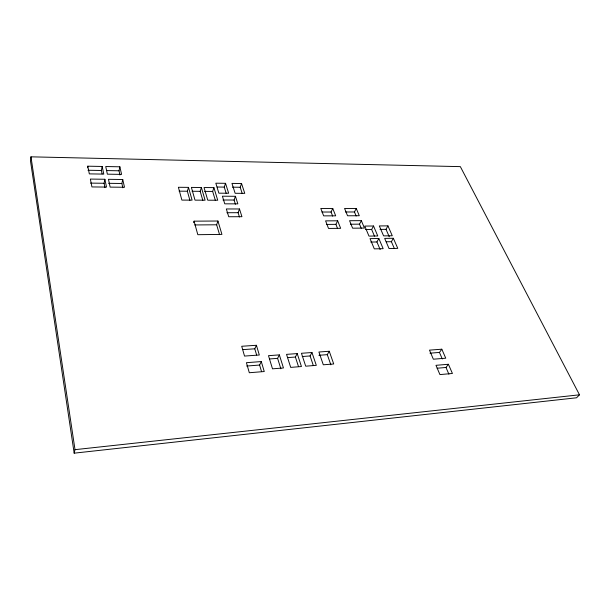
<?xml version="1.0" encoding="UTF-8"?>
<svg xmlns="http://www.w3.org/2000/svg" width="610" height="610" viewBox="0 0 610 610"><rect width="100%" height="100%" fill="white"/><g stroke="black" fill="none" stroke-linecap="round" stroke-linejoin="round"><path stroke-width="0.91" d="M30.965 156.831L30.5 160.994L74.168 453.169L576.564 397.781L579.5 394.815L460.337 166.629L30.965 156.831L75.007 449.661L74.168 453.169M87.52 167.811L87.802 166.187L102.167 166.461L103.784 174.109L89.334 173.88L87.802 166.187M102.106 173.88L101.397 170.487L102.167 166.461M104.981 187.605L104.074 183.267L104.874 179.264L90.364 179.073L91.927 186.934L106.521 187.079L104.874 179.264M119.964 175.001L119.019 170.792L119.865 166.804L105.736 166.53L107.368 174.163L121.588 174.391L119.865 166.804M122.839 187.781L121.87 183.473L122.74 179.5L108.466 179.309L110.143 187.118L124.501 187.255L122.74 179.5M189.901 200.324L187.361 191.22L188.505 187.377L178.387 187.278L181.879 200.095L192.089 200.141L188.505 187.377M202.81 200.377L200.187 191.326L201.384 187.506L191.387 187.407L195.002 200.149L205.09 200.187L201.384 187.506M193.583 222.688L194.064 221.163L217.945 221.018L221.926 234.4L197.823 234.697L194.064 221.163M215.368 200.423L212.661 191.433L213.912 187.636L204.037 187.537L207.758 200.202L217.724 200.24L213.912 187.636M226.219 193.4L224.251 187.095L225.54 183.32L215.818 183.198L218.86 193.172L228.651 193.24L225.54 183.32M219.539 234.583L216.641 224.785L217.945 221.018M235.429 204.243L234.095 200.042L235.437 196.29L222.406 196.206L224.754 203.831L237.847 203.862L235.437 196.29M242.231 193.523L240.195 187.262L241.537 183.511L231.968 183.397L235.124 193.286L244.762 193.362L241.537 183.511M239.463 216.992L238.106 212.699L239.471 208.963L226.333 208.963L228.727 216.748L241.941 216.702L239.471 208.963M256.612 354.982L254.782 348.806L256.413 345.283L241.712 346.267L244.526 356.072L259.319 355.005L256.413 345.283M332.663 216.108L331.055 212.021L332.755 208.452L320.791 208.452L323.666 215.871L335.683 215.826L332.755 208.452M261.484 371.376L259.601 365.054L261.278 361.57L246.425 362.691L249.315 372.733L264.252 371.536L261.278 361.57M337.559 228.521L335.912 224.343L337.658 220.797L325.595 220.873L328.531 228.445L340.647 228.323L337.658 220.797M280.859 368.791L277.611 358.36L279.349 354.883L268.484 355.676L272.502 368.829L283.452 367.96L279.349 354.883M356.148 216.016L354.479 211.975L356.255 208.452L344.574 208.452L347.563 215.78L359.29 215.734L356.255 208.452M361.227 228.277L359.519 224.152L361.341 220.645L349.568 220.721L352.611 228.201L364.437 228.079L361.341 220.645M298.473 366.503L295.392 357.033L297.207 353.587L286.532 354.364L290.688 367.388L301.439 366.534L297.207 353.587M374.464 236.123L371.658 229.482L373.533 225.997L364.78 226.081L368.966 236.1L377.773 235.971L373.533 225.997M313.25 365.329L310.086 355.943L311.962 352.519L301.447 353.281L305.709 366.191L316.308 365.352L311.962 352.519M380.144 249.581L376.927 241.956L378.84 238.495L370.018 238.632L374.296 248.865L383.164 248.674L378.84 238.495M389.241 236.741L386.023 229.329L387.945 225.868L379.321 225.944L383.591 235.887L392.268 235.765L387.945 225.868M394.319 248.43L391.399 241.705L393.358 238.266L384.674 238.403L389.035 248.552L397.773 248.369L393.358 238.266M330.849 364.81L327.303 354.662L329.248 351.261L318.908 352.008L323.308 364.795L333.716 363.972L329.248 351.261M429.997 353.167L439.459 352.435L441.815 349.202L445.75 358.2L433.359 359.206L429.486 350.132L441.815 349.202M437.134 368.234L445.979 367.472L448.403 364.269L452.422 373.472L439.932 374.593L435.975 365.321L448.403 364.269M75.007 449.661L579.5 394.815M246.669 366.046L259.601 365.054M269.498 358.962L277.611 358.36M287.417 357.628L295.392 357.033M302.232 356.53L310.086 355.943M318.885 355.287L327.303 354.662M242.887 349.621L254.782 348.806M370.773 242.071L376.927 241.956M386.206 241.796L391.399 241.705M365.55 229.551L371.658 229.482M380.007 229.39L386.023 229.329M194.765 224.953L216.641 224.785M326.67 224.419L335.912 224.343M350.491 224.228L359.519 224.152M321.882 212.036L331.055 212.021M345.519 211.99L354.479 211.975M226.882 212.722L238.106 212.699M222.978 199.996L234.095 200.042M179.111 191.159L187.361 191.22M192.043 191.258L200.187 191.326M204.617 191.365L212.661 191.433M217.213 187.026L224.251 187.095M232.395 187.178L240.195 187.262M90.532 183.114L104.074 183.267M108.603 183.32L121.87 183.473M87.985 170.251L101.397 170.487M106.819 170.579L119.019 170.792M439.459 352.435L442.288 358.97M445.979 367.472L448.884 374.151"/></g></svg>
